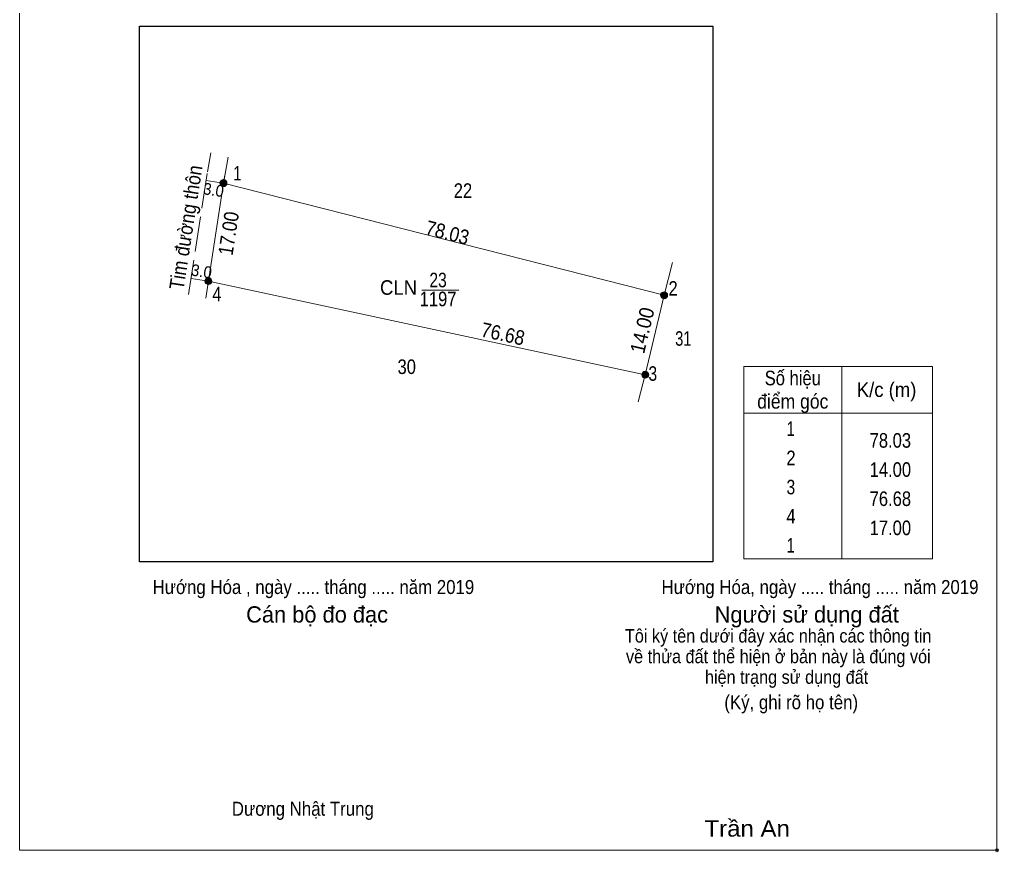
# Model space of a CAD drawing. Header units: metres. Extents: x 547965 to 548727, y 1837746 to 1837982.
# Drawn here: x 547964.9 to 548132.9, y 1837746.2 to 1837889 of the extents above; entities that cross this region are included whole.
import ezdxf
from ezdxf.enums import TextEntityAlignment as Align

# ---------------------------------------------------------------- set-up
doc = ezdxf.new("R2010")
doc.units = ezdxf.units.M
doc.header["$PDMODE"] = 32
doc.header["$PDSIZE"] = 0.5
doc.linetypes.add('LONG_DASHED', pattern=[7.5, 6, -1.5])
doc.linetypes.add('MEDIUM_DASHED', pattern=[4.5, 3, -1.5])
for name, color, linetype, lineweight in [('1', 7, 'MEDIUM_DASHED', 13), ('10', 7, 'Continuous', 13), ('23', 7, 'LONG_DASHED', 13), ('63', 7, 'Continuous', 13), ('7', 7, 'Continuous', 13)]:
    doc.layers.add(name, color=color, linetype=linetype, lineweight=lineweight)

msp = doc.modelspace()

# ---------------------------------------------------------------- hatches: boundary and pattern name
at = {"layer": '63'}
for points in [[(548000.53, 1837860.97, 1), (547999.33, 1837860.97, 1)], [(547997.94, 1837844.17, 1), (547996.74, 1837844.17, 1)], [(548076.15, 1837841.73, 1), (548074.95, 1837841.73, 1)], [(548072.92, 1837828.11, 1), (548071.72, 1837828.11, 1)]]:
    msp.add_hatch(color=256, dxfattribs=at).paths.add_polyline_path(points)

# ---------------------------------------------------------------- linework, layer by layer
at = {"layer": '10'}
msp.add_line((548072.32, 1837828.11), (548071.08, 1837823.45), dxfattribs=at)
for points in [[(548077.01, 1837847.38), (548075.55, 1837841.73), (547999.93, 1837860.97)], [(548075.55, 1837841.73), (548072.32, 1837828.11), (547997.34, 1837844.17)]]:
    msp.add_lwpolyline(points, dxfattribs=at)
at = {"layer": '23', "linetype": 'Continuous'}
for p, q in [((547999.93, 1837860.97), (548000.71, 1837865.45)), ((547996.89, 1837841.24), (547999.93, 1837860.97))]:
    msp.add_line(p, q, dxfattribs=at)
at = {"layer": '23'}
msp.add_line((548000.15, 1837862.37), (547999.93, 1837860.97), dxfattribs=at)
msp.add_lwpolyline([(547993.95, 1837841.84), (547997.2, 1837862.9), (547997.79, 1837866.14)], dxfattribs=at)
at = {"layer": '63'}
for p, q in [((547996.97, 1837861.43), (547999.93, 1837860.97)), ((547994.38, 1837844.62), (547997.34, 1837844.17)), ((548033.99, 1837842.6), (548040.32, 1837842.6)), ((548106.03, 1837829.54), (548106.03, 1837796.54)), ((548106.03, 1837829.54), (548106.03, 1837796.54)), ((548089.23, 1837821.54), (548121.63, 1837821.54))]:
    msp.add_line(p, q, dxfattribs=at)
msp.add_lwpolyline([(548089.23, 1837829.54), (548121.63, 1837829.54), (548121.63, 1837796.54), (548089.23, 1837796.54)], close=True, dxfattribs=at)
for centre in [(547999.93, 1837860.97), (547997.34, 1837844.17), (548075.55, 1837841.73), (548072.32, 1837828.11)]:
    msp.add_circle(centre, 0.6, dxfattribs=at)
at = {"layer": '7'}
msp.add_lwpolyline([(547964.94, 1837978.55), (548132.67, 1837978.55), (548132.67, 1837746.55), (547964.94, 1837746.55)], close=True, dxfattribs=at)
msp.add_lwpolyline([(547964.94, 1837978.55), (548132.67, 1837978.55), (548132.67, 1837746.55), (547964.94, 1837746.55)], close=True, dxfattribs=at)
at = {"layer": '7', "lineweight": 25}
msp.add_lwpolyline([(547985.5, 1837887.91), (548083.9, 1837887.91), (548083.9, 1837795.99), (547985.5, 1837795.99)], close=True, dxfattribs=at)
msp.add_lwpolyline([(547985.5, 1837887.91), (548083.9, 1837887.91), (548083.9, 1837795.99), (547985.5, 1837795.99)], close=True, dxfattribs=at)
at = {"layer": '7'}
msp.add_point((548132.67, 1837746.55), dxfattribs=at)

# ---------------------------------------------------------------- texts
at = {"layer": '1'}
for s, width, p in [('CLN', 0.95, (548029.97, 1837841.81)), ('23', 0.8, (548036.76, 1837843.1)), ('1197', 0.85, (548036.76, 1837839.85))]:
    msp.add_text(s, height=2.5, dxfattribs=dict(at, width=width)).set_placement(p, align=Align.CENTER)
for s, height, width, p in [('Hướng Hóa , ngày ..... tháng ..... năm 2019', 2.4, 0.9, (547987.76, 1837790.49)), ('Dương Nhật Trung', 2.4, 0.9, (548001.36, 1837752.46)), ('Trần An', 2.8, 1.1, (548082.48, 1837748.88))]:
    msp.add_text(s, height=height, dxfattribs=dict(at, width=width)).set_placement(p)
at = {"layer": '63'}
for s, height, rotation, width, p in [('Tim đường thôn', 2.5, 81.227, 0.9, (547994.71, 1837853.18)), ('3.0', 2, 351.356, 0.95, (547998.09, 1837858.82)), ('17.00', 2.5, 81.236, 0.9, (548002.05, 1837852.15)), ('78.03', 2.5, 345.725, 0.9, (548038.05, 1837851.27)), ('3.0', 2, 351.356, 0.95, (547996.02, 1837844.87)), ('14.00', 2.5, 76.659, 0.95, (548073.02, 1837835.43)), ('76.68', 2.5, 347.91, 0.9, (548047.63, 1837833.89))]:
    msp.add_text(s, height=height, rotation=rotation, dxfattribs=dict(at, width=width)).set_placement(p, align=Align.CENTER)
for s, width, p in [(' 1', 0.75, (548003.02, 1837861.42)), (' 2', 0.85, (548077.88, 1837841.66)), (' 4', 0.85, (547999.6, 1837840.7)), (' 3', 0.8, (548074.35, 1837827.06)), ('78.03', 0.85, (548117.93, 1837815.59)), ('14.00', 0.85, (548117.93, 1837810.59)), ('76.68', 0.85, (548117.93, 1837805.59)), ('17.00', 0.85, (548117.93, 1837800.59))]:
    msp.add_text(s, height=2.5, dxfattribs=dict(at, width=width)).set_placement(p, align=Align.RIGHT)
for s, width, p in [('22', 0.85, (548041.03, 1837858.44)), ('31', 0.75, (548078.84, 1837833.07)), ('30', 0.85, (548031.38, 1837828.23)), ('Số hiệu', 0.85, (548097.63, 1837826.29)), ('K/c (m)', 0.95, (548113.73, 1837824.29)), ('điểm góc', 0.9, (548097.63, 1837822.29)), (' 1', 0.75, (548096.93, 1837817.59)), (' 2', 0.85, (548096.93, 1837812.59)), (' 3', 0.8, (548096.93, 1837807.59)), (' 4', 0.85, (548096.93, 1837802.59)), (' 1', 0.75, (548096.93, 1837797.59))]:
    msp.add_text(s, height=2.5, dxfattribs=dict(at, width=width)).set_placement(p, align=Align.CENTER)
at = {"layer": '7', "width": 0.9}
for s, p in [('Hướng Hóa, ngày ..... tháng ..... năm 2019', (548075.1, 1837790.49)), ('(Ký, ghi rõ họ tên)', (548085.88, 1837770.73)), ('(Ký, ghi rõ họ tên)', (548085.88, 1837770.73))]:
    msp.add_text(s, height=2.4, dxfattribs=at).set_placement(p)
at = {"layer": '7'}
for s, p in [('Cán bộ đo đạc', (548003.82, 1837785.59)), ('Cán bộ đo đạc', (548003.82, 1837785.59)), ('Người sử dụng đất', (548084.22, 1837785.59)), ('Người sử dụng đất', (548084.22, 1837785.59))]:
    msp.add_text(s, height=2.8, dxfattribs=at).set_placement(p)
at = {"layer": '7', "width": 0.9}
for s, p in [('Tôi ký tên dưới đây xác nhận các thông tin', (548095.12, 1837782.17)), ('Tôi ký tên dưới đây xác nhận các thông tin', (548095.12, 1837782.17)), ('về thửa đất thể hiện ở bản này là đúng vói', (548095.15, 1837778.63)), ('về thửa đất thể hiện ở bản này là đúng vói', (548095.15, 1837778.63)), ('hiện trạng sử dụng đất', (548096.57, 1837775.09)), ('hiện trạng sử dụng đất', (548096.57, 1837775.09))]:
    msp.add_text(s, height=2.313, dxfattribs=at).set_placement(p, align=Align.CENTER)
at = {"layer": '7'}
msp.add_text('.', height=0.8, dxfattribs=at).set_placement((548132.69, 1837746.17), align=Align.CENTER)
msp.add_text('.', height=0.8, dxfattribs=at).set_placement((548132.69, 1837746.17), align=Align.CENTER)

doc.saveas('drawing.dxf')
